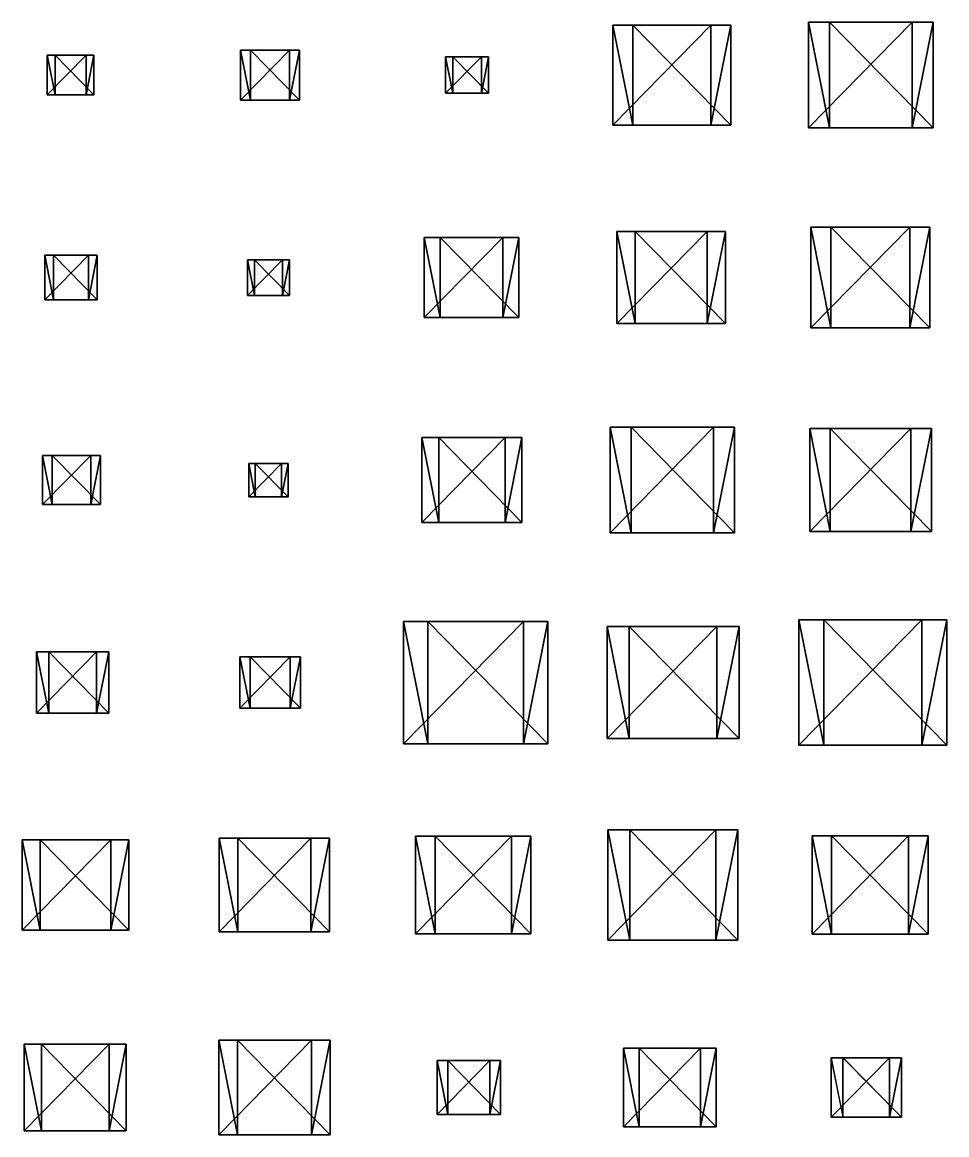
# Model space of a CAD drawing. Header units: metres. Extents: x -316 to 301, y -240 to 227.
# Drawn here: x -138.7 to -56.5, y -1.2 to 97.7 of the extents above; entities that cross this region are included whole.
import ezdxf

# ---------------------------------------------------------------- set-up
doc = ezdxf.new("R2010")
doc.units = ezdxf.units.M

msp = doc.modelspace()

# ---------------------------------------------------------------- linework, layer by layer
for points in [[(-86.20222, 88.55294, -463.08536), (-86.20222, 97.44706, -463.08536), (-77.48539, 97.44706, -464.85236), (-77.48529, 97.44716, -464.85226)], [(-84.435234, 88.55294, -454.36853), (-84.435234, 97.44706, -454.36853), (-86.20222, 97.44706, -463.08536), (-86.20212, 97.44716, -463.08527)], [(-86.20222, 97.44706, -463.08536), (-84.435234, 97.44706, -454.36853), (-75.71841, 97.44706, -456.13553), (-75.71831, 97.44716, -456.13544)], [(-75.71841, 97.44706, -456.13553), (-77.48539, 97.44706, -464.85236), (-86.20222, 97.44706, -463.08536), (-86.20212, 97.44716, -463.08527)], [(-77.48539, 97.44706, -464.85236), (-77.48539, 88.55294, -464.85236), (-86.20222, 88.55294, -463.08536), (-86.20212, 88.55304, -463.08527)], [(-86.20222, 97.44706, -463.08536), (-86.20222, 88.55294, -463.08536), (-84.435234, 88.55294, -454.36853), (-84.435135, 88.55304, -454.36844)], [(-75.71841, 88.55294, -456.13553), (-75.71841, 97.44706, -456.13553), (-84.435234, 97.44706, -454.36853), (-84.435135, 97.44716, -454.36844)], [(-84.435234, 97.44706, -454.36853), (-84.435234, 88.55294, -454.36853), (-75.71841, 88.55294, -456.13553), (-75.71831, 88.55304, -456.13544)], [(-77.48539, 88.55294, -464.85236), (-77.48539, 97.44706, -464.85236), (-75.71841, 97.44706, -456.13553), (-75.71831, 97.44716, -456.13544)], [(-75.71841, 97.44706, -456.13553), (-75.71841, 88.55294, -456.13553), (-77.48539, 88.55294, -464.85236), (-77.48529, 88.55304, -464.85226)], [(-68.80318, 88.305885, -466.6123), (-68.80318, 97.694115, -466.6123), (-59.602077, 97.694115, -468.47745), (-59.60198, 97.694214, -468.47736)], [(-66.93802, 88.305885, -457.41122), (-66.93802, 97.694115, -457.41122), (-68.80318, 97.694115, -466.6123), (-68.80308, 97.694214, -466.6122)], [(-68.80318, 97.694115, -466.6123), (-66.93802, 97.694115, -457.41122), (-57.736923, 97.694115, -459.27637), (-57.736824, 97.694214, -459.27628)], [(-57.736923, 97.694115, -459.27637), (-59.602077, 97.694115, -468.47745), (-68.80318, 97.694115, -466.6123), (-68.80308, 97.694214, -466.6122)], [(-59.602077, 97.694115, -468.47745), (-59.602077, 88.305885, -468.47745), (-68.80318, 88.305885, -466.6123), (-68.80308, 88.305984, -466.6122)], [(-68.80318, 97.694115, -466.6123), (-68.80318, 88.305885, -466.6123), (-66.93802, 88.305885, -457.41122), (-66.93792, 88.305984, -457.41113)], [(-57.736923, 88.305885, -459.27637), (-57.736923, 97.694115, -459.27637), (-66.93802, 97.694115, -457.41122), (-66.93792, 97.694214, -457.41113)], [(-66.93802, 97.694115, -457.41122), (-66.93802, 88.305885, -457.41122), (-57.736923, 88.305885, -459.27637), (-57.736824, 88.305984, -459.27628)], [(-59.602077, 88.305885, -468.47745), (-59.602077, 97.694115, -468.47745), (-57.736923, 97.694115, -459.27637), (-57.736824, 97.694214, -459.27628)], [(-57.736923, 97.694115, -459.27637), (-57.736923, 88.305885, -459.27637), (-59.602077, 88.305885, -468.47745), (-59.60198, 88.305984, -468.47736)], [(-119.305435, 90.776474, -456.375), (-119.305435, 95.223526, -456.375), (-114.94702, 95.223526, -457.25848), (-114.94692, 95.223625, -457.2584)], [(-118.421936, 90.776474, -452.0166), (-118.421936, 95.223526, -452.0166), (-119.305435, 95.223526, -456.375), (-119.305336, 95.223625, -456.3749)], [(-119.305435, 95.223526, -456.375), (-118.421936, 95.223526, -452.0166), (-114.06352, 95.223526, -452.9001), (-114.06342, 95.223625, -452.9)], [(-114.06352, 95.223526, -452.9001), (-114.94702, 95.223526, -457.25848), (-119.305435, 95.223526, -456.375), (-119.305336, 95.223625, -456.3749)], [(-114.94702, 95.223526, -457.25848), (-114.94702, 90.776474, -457.25848), (-119.305435, 90.776474, -456.375), (-119.305336, 90.77657, -456.3749)], [(-119.305435, 95.223526, -456.375), (-119.305435, 90.776474, -456.375), (-118.421936, 90.776474, -452.0166), (-118.42184, 90.77657, -452.0165)], [(-114.06352, 90.776474, -452.9001), (-114.06352, 95.223526, -452.9001), (-118.421936, 95.223526, -452.0166), (-118.42184, 95.223625, -452.0165)], [(-118.421936, 95.223526, -452.0166), (-118.421936, 90.776474, -452.0166), (-114.06352, 90.776474, -452.9001), (-114.06342, 90.77657, -452.9)], [(-114.94702, 90.776474, -457.25848), (-114.94702, 95.223526, -457.25848), (-114.06352, 95.223526, -452.9001), (-114.06342, 95.223625, -452.9)], [(-114.06352, 95.223526, -452.9001), (-114.06352, 90.776474, -452.9001), (-114.94702, 90.776474, -457.25848), (-114.94692, 90.77657, -457.2584)], [(-136.49695, 91.23529, -452.8901), (-136.49695, 94.76471, -452.8901), (-133.03789, 94.76471, -453.59128), (-133.03778, 94.76481, -453.5912)], [(-135.79576, 91.23529, -449.43106), (-135.79576, 94.76471, -449.43106), (-136.49695, 94.76471, -452.8901), (-136.49684, 94.76481, -452.89)], [(-136.49695, 94.76471, -452.8901), (-135.79576, 94.76471, -449.43106), (-132.3367, 94.76471, -450.13223), (-132.3366, 94.76481, -450.13214)], [(-132.3367, 94.76471, -450.13223), (-133.03789, 94.76471, -453.59128), (-136.49695, 94.76471, -452.8901), (-136.49684, 94.76481, -452.89)], [(-133.03789, 94.76471, -453.59128), (-133.03789, 91.23529, -453.59128), (-136.49695, 91.23529, -452.8901), (-136.49684, 91.23539, -452.89)], [(-136.49695, 94.76471, -452.8901), (-136.49695, 91.23529, -452.8901), (-135.79576, 91.23529, -449.43106), (-135.79565, 91.23539, -449.43097)], [(-132.3367, 91.23529, -450.13223), (-132.3367, 94.76471, -450.13223), (-135.79576, 94.76471, -449.43106), (-135.79565, 94.76481, -449.43097)], [(-135.79576, 94.76471, -449.43106), (-135.79576, 91.23529, -449.43106), (-132.3367, 91.23529, -450.13223), (-132.3366, 91.23539, -450.13214)], [(-133.03789, 91.23529, -453.59128), (-133.03789, 94.76471, -453.59128), (-132.3367, 94.76471, -450.13223), (-132.3366, 94.76481, -450.13214)], [(-132.3367, 94.76471, -450.13223), (-132.3367, 91.23529, -450.13223), (-133.03789, 91.23529, -453.59128), (-133.03778, 91.23539, -453.5912)], [(-101.07619, 91.37647, -460.07025), (-101.07619, 94.62353, -460.07025), (-97.89385, 94.62353, -460.71536), (-97.89375, 94.62363, -460.71527)], [(-100.4311, 91.37647, -456.8879), (-100.4311, 94.62353, -456.8879), (-101.07619, 94.62353, -460.07025), (-101.07609, 94.62363, -460.07016)], [(-101.07619, 94.62353, -460.07025), (-100.4311, 94.62353, -456.8879), (-97.248764, 94.62353, -457.53302), (-97.248665, 94.62363, -457.53293)], [(-97.248764, 94.62353, -457.53302), (-97.89385, 94.62353, -460.71536), (-101.07619, 94.62353, -460.07025), (-101.07609, 94.62363, -460.07016)], [(-97.89385, 94.62353, -460.71536), (-97.89385, 91.37647, -460.71536), (-101.07619, 91.37647, -460.07025), (-101.07609, 91.37657, -460.07016)], [(-101.07619, 94.62353, -460.07025), (-101.07619, 91.37647, -460.07025), (-100.4311, 91.37647, -456.8879), (-100.431, 91.37657, -456.88782)], [(-97.248764, 91.37647, -457.53302), (-97.248764, 94.62353, -457.53302), (-100.4311, 94.62353, -456.8879), (-100.431, 94.62363, -456.88782)], [(-100.4311, 94.62353, -456.8879), (-100.4311, 91.37647, -456.8879), (-97.248764, 91.37647, -457.53302), (-97.248665, 91.37657, -457.53293)], [(-97.89385, 91.37647, -460.71536), (-97.89385, 94.62353, -460.71536), (-97.248764, 94.62353, -457.53302), (-97.248665, 94.62363, -457.53293)], [(-97.248764, 94.62353, -457.53302), (-97.248764, 91.37647, -457.53302), (-97.89385, 91.37647, -460.71536), (-97.89375, 91.37657, -460.71527)], [(-135.79576, 91.23529, -449.43106), (-136.49695, 91.23529, -452.8901), (-133.03789, 91.23529, -453.59128), (-133.03778, 91.23539, -453.5912)], [(-133.03789, 91.23529, -453.59128), (-132.3367, 91.23529, -450.13223), (-135.79576, 91.23529, -449.43106), (-135.79565, 91.23539, -449.43097)], [(-100.4311, 91.37647, -456.8879), (-101.07619, 91.37647, -460.07025), (-97.89385, 91.37647, -460.71536), (-97.89375, 91.37657, -460.71527)], [(-97.89385, 91.37647, -460.71536), (-97.248764, 91.37647, -457.53302), (-100.4311, 91.37647, -456.8879), (-100.431, 91.37657, -456.88782)], [(-118.421936, 90.776474, -452.0166), (-119.305435, 90.776474, -456.375), (-114.94702, 90.776474, -457.25848), (-114.94692, 90.77657, -457.2584)], [(-114.94702, 90.776474, -457.25848), (-114.06352, 90.776474, -452.9001), (-118.421936, 90.776474, -452.0166), (-118.42184, 90.77657, -452.0165)], [(-84.435234, 88.55294, -454.36853), (-86.20222, 88.55294, -463.08536), (-77.48539, 88.55294, -464.85236), (-77.48529, 88.55304, -464.85226)], [(-77.48539, 88.55294, -464.85236), (-75.71841, 88.55294, -456.13553), (-84.435234, 88.55294, -454.36853), (-84.435135, 88.55304, -454.36844)], [(-66.93802, 88.305885, -457.41122), (-68.80318, 88.305885, -466.6123), (-59.602077, 88.305885, -468.47745), (-59.60198, 88.305984, -468.47736)], [(-59.602077, 88.305885, -468.47745), (-57.736923, 88.305885, -459.27637), (-66.93802, 88.305885, -457.41122), (-66.93792, 88.305984, -457.41113)], [(-68.59561, 70.51765, -466.6544), (-68.59561, 79.48235, -466.6544), (-59.809605, 79.48235, -468.4354), (-59.809505, 79.48245, -468.4353)], [(-66.8146, 70.51765, -457.86838), (-66.8146, 79.48235, -457.86838), (-68.59561, 79.48235, -466.6544), (-68.59551, 79.48245, -466.6543)], [(-68.59561, 79.48235, -466.6544), (-66.8146, 79.48235, -457.86838), (-58.028595, 79.48235, -459.64938), (-58.028496, 79.48245, -459.6493)], [(-58.028595, 79.48235, -459.64938), (-59.809605, 79.48235, -468.4354), (-68.59561, 79.48235, -466.6544), (-68.59551, 79.48245, -466.6543)], [(-59.809605, 79.48235, -468.4354), (-59.809605, 70.51765, -468.4354), (-68.59561, 70.51765, -466.6544), (-68.59551, 70.517746, -466.6543)], [(-68.59561, 79.48235, -466.6544), (-68.59561, 70.51765, -466.6544), (-66.8146, 70.51765, -457.86838), (-66.8145, 70.517746, -457.8683)], [(-58.028595, 70.51765, -459.64938), (-58.028595, 79.48235, -459.64938), (-66.8146, 79.48235, -457.86838), (-66.8145, 79.48245, -457.8683)], [(-66.8146, 79.48235, -457.86838), (-66.8146, 70.51765, -457.86838), (-58.028595, 70.51765, -459.64938), (-58.028496, 70.517746, -459.6493)], [(-59.809605, 70.51765, -468.4354), (-59.809605, 79.48235, -468.4354), (-58.028595, 79.48235, -459.64938), (-58.028496, 79.48245, -459.6493)], [(-58.028595, 79.48235, -459.64938), (-58.028595, 70.51765, -459.64938), (-59.809605, 70.51765, -468.4354), (-59.809505, 70.517746, -468.4353)], [(-102.97867, 71.435295, -459.6846), (-102.97867, 78.564705, -459.6846), (-95.99137, 78.564705, -461.10098), (-95.99127, 78.564804, -461.1009)], [(-101.56228, 71.435295, -452.6973), (-101.56228, 78.564705, -452.6973), (-102.97867, 78.564705, -459.6846), (-102.97857, 78.564804, -459.6845)], [(-102.97867, 78.564705, -459.6846), (-101.56228, 78.564705, -452.6973), (-94.57498, 78.564705, -454.11368), (-94.57488, 78.564804, -454.1136)], [(-94.57498, 78.564705, -454.11368), (-95.99137, 78.564705, -461.10098), (-102.97867, 78.564705, -459.6846), (-102.97857, 78.564804, -459.6845)], [(-95.99137, 78.564705, -461.10098), (-95.99137, 71.435295, -461.10098), (-102.97867, 71.435295, -459.6846), (-102.97857, 71.435394, -459.6845)], [(-102.97867, 78.564705, -459.6846), (-102.97867, 71.435295, -459.6846), (-101.56228, 71.435295, -452.6973), (-101.56218, 71.435394, -452.6972)], [(-94.57498, 71.435295, -454.11368), (-94.57498, 78.564705, -454.11368), (-101.56228, 78.564705, -452.6973), (-101.56218, 78.564804, -452.6972)], [(-101.56228, 78.564705, -452.6973), (-101.56228, 71.435295, -452.6973), (-94.57498, 71.435295, -454.11368), (-94.57488, 71.435394, -454.1136)], [(-95.99137, 71.435295, -461.10098), (-95.99137, 78.564705, -461.10098), (-94.57498, 78.564705, -454.11368), (-94.57488, 78.564804, -454.1136)], [(-94.57498, 78.564705, -454.11368), (-94.57498, 71.435295, -454.11368), (-95.99137, 71.435295, -461.10098), (-95.99127, 71.435394, -461.1009)], [(-85.85632, 70.90588, -463.15546), (-85.85632, 79.09412, -463.15546), (-77.83131, 79.09412, -464.78223), (-77.83121, 79.094215, -464.78214)], [(-84.229576, 70.90588, -455.13043), (-84.229576, 79.09412, -455.13043), (-85.85632, 79.09412, -463.15546), (-85.856224, 79.094215, -463.15536)], [(-85.85632, 79.09412, -463.15546), (-84.229576, 79.09412, -455.13043), (-76.20456, 79.09412, -456.7572), (-76.20446, 79.094215, -456.7571)], [(-76.20456, 79.09412, -456.7572), (-77.83131, 79.09412, -464.78223), (-85.85632, 79.09412, -463.15546), (-85.856224, 79.094215, -463.15536)], [(-77.83131, 79.09412, -464.78223), (-77.83131, 70.90588, -464.78223), (-85.85632, 70.90588, -463.15546), (-85.856224, 70.90598, -463.15536)], [(-85.85632, 79.09412, -463.15546), (-85.85632, 70.90588, -463.15546), (-84.229576, 70.90588, -455.13043), (-84.22948, 70.90598, -455.13034)], [(-76.20456, 70.90588, -456.7572), (-76.20456, 79.09412, -456.7572), (-84.229576, 79.09412, -455.13043), (-84.22948, 79.094215, -455.13034)], [(-84.229576, 79.09412, -455.13043), (-84.229576, 70.90588, -455.13043), (-76.20456, 70.90588, -456.7572), (-76.20446, 70.90598, -456.7571)], [(-77.83131, 70.90588, -464.78223), (-77.83131, 79.09412, -464.78223), (-76.20456, 79.09412, -456.7572), (-76.20446, 79.094215, -456.7571)], [(-76.20456, 79.09412, -456.7572), (-76.20456, 70.90588, -456.7572), (-77.83131, 70.90588, -464.78223), (-77.83121, 70.90598, -464.78214)], [(-136.70448, 73.02353, -452.84802), (-136.70448, 76.97647, -452.84802), (-132.83034, 76.97647, -453.63336), (-132.83023, 76.97657, -453.63327)], [(-135.91914, 73.02353, -448.97388), (-135.91914, 76.97647, -448.97388), (-136.70448, 76.97647, -452.84802), (-136.70438, 76.97657, -452.84793)], [(-136.70448, 76.97647, -452.84802), (-135.91914, 76.97647, -448.97388), (-132.045, 76.97647, -449.75922), (-132.04489, 76.97657, -449.75912)], [(-132.045, 76.97647, -449.75922), (-132.83034, 76.97647, -453.63336), (-136.70448, 76.97647, -452.84802), (-136.70438, 76.97657, -452.84793)], [(-132.83034, 76.97647, -453.63336), (-132.83034, 73.02353, -453.63336), (-136.70448, 73.02353, -452.84802), (-136.70438, 73.02363, -452.84793)], [(-136.70448, 76.97647, -452.84802), (-136.70448, 73.02353, -452.84802), (-135.91914, 73.02353, -448.97388), (-135.91904, 73.02363, -448.9738)], [(-132.045, 73.02353, -449.75922), (-132.045, 76.97647, -449.75922), (-135.91914, 76.97647, -448.97388), (-135.91904, 76.97657, -448.9738)], [(-135.91914, 76.97647, -448.97388), (-135.91914, 73.02353, -448.97388), (-132.045, 73.02353, -449.75922), (-132.04489, 73.02363, -449.75912)], [(-132.83034, 73.02353, -453.63336), (-132.83034, 76.97647, -453.63336), (-132.045, 76.97647, -449.75922), (-132.04489, 76.97657, -449.75912)], [(-132.045, 76.97647, -449.75922), (-132.045, 73.02353, -449.75922), (-132.83034, 73.02353, -453.63336), (-132.83023, 73.02363, -453.63327)], [(-118.68279, 73.411766, -456.5012), (-118.68279, 76.588234, -456.5012), (-115.56964, 76.588234, -457.13226), (-115.56954, 76.58833, -457.13217)], [(-118.05173, 73.411766, -453.38806), (-118.05173, 76.588234, -453.38806), (-118.68279, 76.588234, -456.5012), (-118.68269, 76.58833, -456.5011)], [(-118.68279, 76.588234, -456.5012), (-118.05173, 76.588234, -453.38806), (-114.938576, 76.588234, -454.01913), (-114.93848, 76.58833, -454.01904)], [(-114.938576, 76.588234, -454.01913), (-115.56964, 76.588234, -457.13226), (-118.68279, 76.588234, -456.5012), (-118.68269, 76.58833, -456.5011)], [(-115.56964, 76.588234, -457.13226), (-115.56964, 73.411766, -457.13226), (-118.68279, 73.411766, -456.5012), (-118.68269, 73.411865, -456.5011)], [(-118.68279, 76.588234, -456.5012), (-118.68279, 73.411766, -456.5012), (-118.05173, 73.411766, -453.38806), (-118.05163, 73.411865, -453.38797)], [(-114.938576, 73.411766, -454.01913), (-114.938576, 76.588234, -454.01913), (-118.05173, 76.588234, -453.38806), (-118.05163, 76.58833, -453.38797)], [(-118.05173, 76.588234, -453.38806), (-118.05173, 73.411766, -453.38806), (-114.938576, 73.411766, -454.01913), (-114.93848, 73.411865, -454.01904)], [(-115.56964, 73.411766, -457.13226), (-115.56964, 76.588234, -457.13226), (-114.938576, 76.588234, -454.01913), (-114.93848, 76.58833, -454.01904)], [(-114.938576, 76.588234, -454.01913), (-114.938576, 73.411766, -454.01913), (-115.56964, 73.411766, -457.13226), (-115.56954, 73.411865, -457.13217)], [(-118.05173, 73.411766, -453.38806), (-118.68279, 73.411766, -456.5012), (-115.56964, 73.411766, -457.13226), (-115.56954, 73.411865, -457.13217)], [(-115.56964, 73.411766, -457.13226), (-114.938576, 73.411766, -454.01913), (-118.05173, 73.411766, -453.38806), (-118.05163, 73.411865, -453.38797)], [(-135.91914, 73.02353, -448.97388), (-136.70448, 73.02353, -452.84802), (-132.83034, 73.02353, -453.63336), (-132.83023, 73.02363, -453.63327)], [(-132.83034, 73.02353, -453.63336), (-132.045, 73.02353, -449.75922), (-135.91914, 73.02353, -448.97388), (-135.91904, 73.02363, -448.9738)], [(-101.56228, 71.435295, -452.6973), (-102.97867, 71.435295, -459.6846), (-95.99137, 71.435295, -461.10098), (-95.99127, 71.435394, -461.1009)], [(-95.99137, 71.435295, -461.10098), (-94.57498, 71.435295, -454.11368), (-101.56228, 71.435295, -452.6973), (-101.56218, 71.435394, -452.6972)], [(-84.229576, 70.90588, -455.13043), (-85.85632, 70.90588, -463.15546), (-77.83131, 70.90588, -464.78223), (-77.83121, 70.90598, -464.78214)], [(-77.83131, 70.90588, -464.78223), (-76.20456, 70.90588, -456.7572), (-84.229576, 70.90588, -455.13043), (-84.22948, 70.90598, -455.13034)], [(-66.8146, 70.51765, -457.86838), (-68.59561, 70.51765, -466.6544), (-59.809605, 70.51765, -468.4354), (-59.809505, 70.517746, -468.4353)], [(-59.809605, 70.51765, -468.4354), (-58.028595, 70.51765, -459.64938), (-66.8146, 70.51765, -457.86838), (-66.8145, 70.517746, -457.8683)], [(-86.44437, 52.30588, -463.03625), (-86.44437, 61.69412, -463.03625), (-77.24327, 61.69412, -464.9014), (-77.24317, 61.694218, -464.9013)], [(-84.57921, 52.30588, -453.83517), (-84.57921, 61.69412, -453.83517), (-86.44437, 61.69412, -463.03625), (-86.44427, 61.694218, -463.03616)], [(-86.44437, 61.69412, -463.03625), (-84.57921, 61.69412, -453.83517), (-75.37811, 61.69412, -455.70032), (-75.37801, 61.694218, -455.70023)], [(-75.37811, 61.69412, -455.70032), (-77.24327, 61.69412, -464.9014), (-86.44437, 61.69412, -463.03625), (-86.44427, 61.694218, -463.03616)], [(-77.24327, 61.69412, -464.9014), (-77.24327, 52.30588, -464.9014), (-86.44437, 52.30588, -463.03625), (-86.44427, 52.30598, -463.03616)], [(-86.44437, 61.69412, -463.03625), (-86.44437, 52.30588, -463.03625), (-84.57921, 52.30588, -453.83517), (-84.57911, 52.30598, -453.83508)], [(-75.37811, 52.30588, -455.70032), (-75.37811, 61.69412, -455.70032), (-84.57921, 61.69412, -453.83517), (-84.57911, 61.694218, -453.83508)], [(-84.57921, 61.69412, -453.83517), (-84.57921, 52.30588, -453.83517), (-75.37811, 52.30588, -455.70032), (-75.37801, 52.30598, -455.70023)], [(-77.24327, 52.30588, -464.9014), (-77.24327, 61.69412, -464.9014), (-75.37811, 61.69412, -455.70032), (-75.37801, 61.694218, -455.70023)], [(-75.37811, 61.69412, -455.70032), (-75.37811, 52.30588, -455.70032), (-77.24327, 52.30588, -464.9014), (-77.24317, 52.30598, -464.9013)], [(-68.699394, 52.411766, -466.63336), (-68.699394, 61.588234, -466.63336), (-59.70584, 61.588234, -468.45645), (-59.70574, 61.588333, -468.45636)], [(-66.87631, 52.411766, -457.6398), (-66.87631, 61.588234, -457.6398), (-68.699394, 61.588234, -466.63336), (-68.699295, 61.588333, -466.63327)], [(-68.699394, 61.588234, -466.63336), (-66.87631, 61.588234, -457.6398), (-57.88276, 61.588234, -459.4629), (-57.88266, 61.588333, -459.4628)], [(-57.88276, 61.588234, -459.4629), (-59.70584, 61.588234, -468.45645), (-68.699394, 61.588234, -466.63336), (-68.699295, 61.588333, -466.63327)], [(-59.70584, 61.588234, -468.45645), (-59.70584, 52.411766, -468.45645), (-68.699394, 52.411766, -466.63336), (-68.699295, 52.411865, -466.63327)], [(-68.699394, 61.588234, -466.63336), (-68.699394, 52.411766, -466.63336), (-66.87631, 52.411766, -457.6398), (-66.87621, 52.411865, -457.6397)], [(-57.88276, 52.411766, -459.4629), (-57.88276, 61.588234, -459.4629), (-66.87631, 61.588234, -457.6398), (-66.87621, 61.588333, -457.6397)], [(-66.87631, 61.588234, -457.6398), (-66.87631, 52.411766, -457.6398), (-57.88276, 52.411766, -459.4629), (-57.88266, 52.411865, -459.4628)], [(-59.70584, 52.411766, -468.45645), (-59.70584, 61.588234, -468.45645), (-57.88276, 61.588234, -459.4629), (-57.88266, 61.588333, -459.4628)], [(-57.88276, 61.588234, -459.4629), (-57.88276, 52.411766, -459.4629), (-59.70584, 52.411766, -468.45645), (-59.70574, 52.411865, -468.45636)], [(-103.1862, 53.22353, -459.64252), (-103.1862, 60.77647, -459.64252), (-95.78381, 60.77647, -461.14307), (-95.783714, 60.77657, -461.14297)], [(-101.68567, 53.22353, -452.2401), (-101.68567, 60.77647, -452.2401), (-103.1862, 60.77647, -459.64252), (-103.186104, 60.77657, -459.64243)], [(-103.1862, 60.77647, -459.64252), (-101.68567, 60.77647, -452.2401), (-94.28328, 60.77647, -453.74066), (-94.28318, 60.77657, -453.74057)], [(-94.28328, 60.77647, -453.74066), (-95.78381, 60.77647, -461.14307), (-103.1862, 60.77647, -459.64252), (-103.186104, 60.77657, -459.64243)], [(-95.78381, 60.77647, -461.14307), (-95.78381, 53.22353, -461.14307), (-103.1862, 53.22353, -459.64252), (-103.186104, 53.22363, -459.64243)], [(-103.1862, 60.77647, -459.64252), (-103.1862, 53.22353, -459.64252), (-101.68567, 53.22353, -452.2401), (-101.68557, 53.22363, -452.24002)], [(-94.28328, 53.22353, -453.74066), (-94.28328, 60.77647, -453.74066), (-101.68567, 60.77647, -452.2401), (-101.68557, 60.77657, -452.24002)], [(-101.68567, 60.77647, -452.2401), (-101.68567, 53.22353, -452.2401), (-94.28328, 53.22353, -453.74066), (-94.28318, 53.22363, -453.74057)], [(-95.78381, 53.22353, -461.14307), (-95.78381, 60.77647, -461.14307), (-94.28328, 60.77647, -453.74066), (-94.28318, 60.77657, -453.74057)], [(-94.28328, 60.77647, -453.74066), (-94.28328, 53.22353, -453.74066), (-95.78381, 53.22353, -461.14307), (-95.783714, 53.22363, -461.14297)], [(-136.91202, 54.811764, -452.80597), (-136.91202, 59.188236, -452.80597), (-132.62279, 59.188236, -453.67545), (-132.62268, 59.188335, -453.67535)], [(-136.04256, 54.811764, -448.51675), (-136.04256, 59.188236, -448.51675), (-136.91202, 59.188236, -452.80597), (-136.91191, 59.188335, -452.80588)], [(-136.91202, 59.188236, -452.80597), (-136.04256, 59.188236, -448.51675), (-131.75333, 59.188236, -449.38623), (-131.75322, 59.188335, -449.38614)], [(-131.75333, 59.188236, -449.38623), (-132.62279, 59.188236, -453.67545), (-136.91202, 59.188236, -452.80597), (-136.91191, 59.188335, -452.80588)], [(-132.62279, 59.188236, -453.67545), (-132.62279, 54.811764, -453.67545), (-136.91202, 54.811764, -452.80597), (-136.91191, 54.811863, -452.80588)], [(-136.91202, 59.188236, -452.80597), (-136.91202, 54.811764, -452.80597), (-136.04256, 54.811764, -448.51675), (-136.04245, 54.811863, -448.51666)], [(-131.75333, 54.811764, -449.38623), (-131.75333, 59.188236, -449.38623), (-136.04256, 59.188236, -448.51675), (-136.04245, 59.188335, -448.51666)], [(-136.04256, 59.188236, -448.51675), (-136.04256, 54.811764, -448.51675), (-131.75333, 54.811764, -449.38623), (-131.75322, 54.811863, -449.38614)], [(-132.62279, 54.811764, -453.67545), (-132.62279, 59.188236, -453.67545), (-131.75333, 59.188236, -449.38623), (-131.75322, 59.188335, -449.38614)], [(-131.75333, 59.188236, -449.38623), (-131.75333, 54.811764, -449.38623), (-132.62279, 54.811764, -453.67545), (-132.62268, 54.811863, -453.67535)], [(-118.579025, 55.517647, -456.52225), (-118.579025, 58.482353, -456.52225), (-115.673416, 58.482353, -457.11127), (-115.67332, 58.482452, -457.11118)], [(-117.990036, 55.517647, -453.61664), (-117.990036, 58.482353, -453.61664), (-118.579025, 58.482353, -456.52225), (-118.578926, 58.482452, -456.52216)], [(-118.579025, 58.482353, -456.52225), (-117.990036, 58.482353, -453.61664), (-115.08443, 58.482353, -454.20566), (-115.08433, 58.482452, -454.20557)], [(-115.08443, 58.482353, -454.20566), (-115.673416, 58.482353, -457.11127), (-118.579025, 58.482353, -456.52225), (-118.578926, 58.482452, -456.52216)], [(-115.673416, 58.482353, -457.11127), (-115.673416, 55.517647, -457.11127), (-118.579025, 55.517647, -456.52225), (-118.578926, 55.517746, -456.52216)], [(-118.579025, 58.482353, -456.52225), (-118.579025, 55.517647, -456.52225), (-117.990036, 55.517647, -453.61664), (-117.98994, 55.517746, -453.61655)], [(-115.08443, 55.517647, -454.20566), (-115.08443, 58.482353, -454.20566), (-117.990036, 58.482353, -453.61664), (-117.98994, 58.482452, -453.61655)], [(-117.990036, 58.482353, -453.61664), (-117.990036, 55.517647, -453.61664), (-115.08443, 55.517647, -454.20566), (-115.08433, 55.517746, -454.20557)], [(-115.673416, 55.517647, -457.11127), (-115.673416, 58.482353, -457.11127), (-115.08443, 58.482353, -454.20566), (-115.08433, 58.482452, -454.20557)], [(-115.08443, 58.482353, -454.20566), (-115.08443, 55.517647, -454.20566), (-115.673416, 55.517647, -457.11127), (-115.67332, 55.517746, -457.11118)], [(-117.990036, 55.517647, -453.61664), (-118.579025, 55.517647, -456.52225), (-115.673416, 55.517647, -457.11127), (-115.67332, 55.517746, -457.11118)], [(-115.673416, 55.517647, -457.11127), (-115.08443, 55.517647, -454.20566), (-117.990036, 55.517647, -453.61664), (-117.98994, 55.517746, -453.61655)], [(-136.04256, 54.811764, -448.51675), (-136.91202, 54.811764, -452.80597), (-132.62279, 54.811764, -453.67545), (-132.62268, 54.811863, -453.67535)], [(-132.62279, 54.811764, -453.67545), (-131.75333, 54.811764, -449.38623), (-136.04256, 54.811764, -448.51675), (-136.04245, 54.811863, -448.51666)], [(-101.68567, 53.22353, -452.2401), (-103.1862, 53.22353, -459.64252), (-95.78381, 53.22353, -461.14307), (-95.783714, 53.22363, -461.14297)], [(-95.78381, 53.22353, -461.14307), (-94.28328, 53.22353, -453.74066), (-101.68567, 53.22353, -452.2401), (-101.68557, 53.22363, -452.24002)], [(-84.57921, 52.30588, -453.83517), (-86.44437, 52.30588, -463.03625), (-77.24327, 52.30588, -464.9014), (-77.24317, 52.30598, -464.9013)], [(-77.24327, 52.30588, -464.9014), (-75.37811, 52.30588, -455.70032), (-84.57921, 52.30588, -453.83517), (-84.57911, 52.30598, -453.83508)], [(-66.87631, 52.411766, -457.6398), (-68.699394, 52.411766, -466.63336), (-59.70584, 52.411766, -468.45645), (-59.70574, 52.411865, -468.45636)], [(-59.70584, 52.411766, -468.45645), (-57.88276, 52.411766, -459.4629), (-66.87631, 52.411766, -457.6398), (-66.87621, 52.411865, -457.6397)], [(-69.667946, 33.42353, -466.43704), (-69.667946, 44.57647, -466.43704), (-58.73732, 44.57647, -468.65277), (-58.73722, 44.57657, -468.65268)], [(-67.452194, 33.42353, -455.5064), (-67.452194, 44.57647, -455.5064), (-69.667946, 44.57647, -466.43704), (-69.66785, 44.57657, -466.43695)], [(-69.667946, 44.57647, -466.43704), (-67.452194, 44.57647, -455.5064), (-56.52157, 44.57647, -457.72214), (-56.52147, 44.57657, -457.72205)], [(-56.52157, 44.57647, -457.72214), (-58.73732, 44.57647, -468.65277), (-69.667946, 44.57647, -466.43704), (-69.66785, 44.57657, -466.43695)], [(-58.73732, 44.57647, -468.65277), (-58.73732, 33.42353, -468.65277), (-69.667946, 33.42353, -466.43704), (-69.66785, 33.42363, -466.43695)], [(-69.667946, 44.57647, -466.43704), (-69.667946, 33.42353, -466.43704), (-67.452194, 33.42353, -455.5064), (-67.452095, 33.42363, -455.50632)], [(-56.52157, 33.42353, -457.72214), (-56.52157, 44.57647, -457.72214), (-67.452194, 44.57647, -455.5064), (-67.452095, 44.57657, -455.50632)], [(-67.452194, 44.57647, -455.5064), (-67.452194, 33.42353, -455.5064), (-56.52157, 33.42353, -457.72214), (-56.52147, 33.42363, -457.72205)], [(-58.73732, 33.42353, -468.65277), (-58.73732, 44.57647, -468.65277), (-56.52157, 44.57647, -457.72214), (-56.52147, 44.57657, -457.72205)], [(-56.52157, 44.57647, -457.72214), (-56.52157, 33.42353, -457.72214), (-58.73732, 33.42353, -468.65277), (-58.73722, 33.42363, -468.65268)], [(-104.81197, 33.564705, -459.313), (-104.81197, 44.435295, -459.313), (-94.15807, 44.435295, -461.47263), (-94.157974, 44.435394, -461.47253)], [(-102.65232, 33.564705, -448.6591), (-102.65232, 44.435295, -448.6591), (-104.81197, 44.435295, -459.313), (-104.811874, 44.435394, -459.3129)], [(-104.81197, 44.435295, -459.313), (-102.65232, 44.435295, -448.6591), (-91.99842, 44.435295, -450.81873), (-91.99832, 44.435394, -450.81863)], [(-91.99842, 44.435295, -450.81873), (-94.15807, 44.435295, -461.47263), (-104.81197, 44.435295, -459.313), (-104.811874, 44.435394, -459.3129)], [(-94.15807, 44.435295, -461.47263), (-94.15807, 33.564705, -461.47263), (-104.81197, 33.564705, -459.313), (-104.811874, 33.564804, -459.3129)], [(-104.81197, 44.435295, -459.313), (-104.81197, 33.564705, -459.313), (-102.65232, 33.564705, -448.6591), (-102.65222, 33.564804, -448.659)], [(-91.99842, 33.564705, -450.81873), (-91.99842, 44.435295, -450.81873), (-102.65232, 44.435295, -448.6591), (-102.65222, 44.435394, -448.659)], [(-102.65232, 44.435295, -448.6591), (-102.65232, 33.564705, -448.6591), (-91.99842, 33.564705, -450.81873), (-91.99832, 33.564804, -450.81863)], [(-94.15807, 33.564705, -461.47263), (-94.15807, 44.435295, -461.47263), (-91.99842, 44.435295, -450.81873), (-91.99832, 44.435394, -450.81863)], [(-91.99842, 44.435295, -450.81873), (-91.99842, 33.564705, -450.81873), (-94.15807, 33.564705, -461.47263), (-94.157974, 33.564804, -461.47253)], [(-86.72108, 34.02353, -462.9802), (-86.72108, 43.97647, -462.9802), (-76.96653, 43.97647, -464.95752), (-76.96643, 43.97657, -464.95743)], [(-84.74374, 34.02353, -453.22565), (-84.74374, 43.97647, -453.22565), (-86.72108, 43.97647, -462.9802), (-86.72098, 43.97657, -462.9801)], [(-86.72108, 43.97647, -462.9802), (-84.74374, 43.97647, -453.22565), (-74.98919, 43.97647, -455.20297), (-74.98909, 43.97657, -455.20288)], [(-74.98919, 43.97647, -455.20297), (-76.96653, 43.97647, -464.95752), (-86.72108, 43.97647, -462.9802), (-86.72098, 43.97657, -462.9801)], [(-76.96653, 43.97647, -464.95752), (-76.96653, 34.02353, -464.95752), (-86.72108, 34.02353, -462.9802), (-86.72098, 34.02363, -462.9801)], [(-86.72108, 43.97647, -462.9802), (-86.72108, 34.02353, -462.9802), (-84.74374, 34.02353, -453.22565), (-84.74364, 34.02363, -453.22556)], [(-74.98919, 34.02353, -455.20297), (-74.98919, 43.97647, -455.20297), (-84.74374, 43.97647, -453.22565), (-84.74364, 43.97657, -453.22556)], [(-84.74374, 43.97647, -453.22565), (-84.74374, 34.02353, -453.22565), (-74.98919, 34.02353, -455.20297), (-74.98909, 34.02363, -455.20288)], [(-76.96653, 34.02353, -464.95752), (-76.96653, 43.97647, -464.95752), (-74.98919, 43.97647, -455.20297), (-74.98909, 43.97657, -455.20288)], [(-74.98919, 43.97647, -455.20297), (-74.98919, 34.02353, -455.20297), (-76.96653, 34.02353, -464.95752), (-76.96643, 34.02363, -464.95743)], [(-137.43088, 36.282352, -452.7008), (-137.43088, 41.717648, -452.7008), (-132.10393, 41.717648, -453.78064), (-132.10382, 41.717747, -453.78055)], [(-136.35106, 36.282352, -447.37384), (-136.35106, 41.717648, -447.37384), (-137.43088, 41.717648, -452.7008), (-137.43077, 41.717747, -452.7007)], [(-137.43088, 41.717648, -452.7008), (-136.35106, 41.717648, -447.37384), (-131.02411, 41.717648, -448.45367), (-131.024, 41.717747, -448.45358)], [(-131.02411, 41.717648, -448.45367), (-132.10393, 41.717648, -453.78064), (-137.43088, 41.717648, -452.7008), (-137.43077, 41.717747, -452.7007)], [(-132.10393, 41.717648, -453.78064), (-132.10393, 36.282352, -453.78064), (-137.43088, 36.282352, -452.7008), (-137.43077, 36.28245, -452.7007)], [(-137.43088, 41.717648, -452.7008), (-137.43088, 36.282352, -452.7008), (-136.35106, 36.282352, -447.37384), (-136.35095, 36.28245, -447.37375)], [(-131.02411, 36.282352, -448.45367), (-131.02411, 41.717648, -448.45367), (-136.35106, 41.717648, -447.37384), (-136.35095, 41.717747, -447.37375)], [(-136.35106, 41.717648, -447.37384), (-136.35106, 36.282352, -447.37384), (-131.02411, 36.282352, -448.45367), (-131.024, 36.28245, -448.45358)], [(-132.10393, 36.282352, -453.78064), (-132.10393, 41.717648, -453.78064), (-131.02411, 41.717648, -448.45367), (-131.024, 41.717747, -448.45358)], [(-131.02411, 41.717648, -448.45367), (-131.02411, 36.282352, -448.45367), (-132.10393, 36.282352, -453.78064), (-132.10382, 36.28245, -453.78055)], [(-119.37462, 36.705883, -456.36096), (-119.37462, 41.294117, -456.36096), (-114.87784, 41.294117, -457.27252), (-114.87774, 41.294216, -457.27243)], [(-118.46307, 36.705883, -451.8642), (-118.46307, 41.294117, -451.8642), (-119.37462, 41.294117, -456.36096), (-119.37452, 41.294216, -456.36087)], [(-119.37462, 41.294117, -456.36096), (-118.46307, 41.294117, -451.8642), (-113.96629, 41.294117, -452.77576), (-113.966194, 41.294216, -452.77567)], [(-113.96629, 41.294117, -452.77576), (-114.87784, 41.294117, -457.27252), (-119.37462, 41.294117, -456.36096), (-119.37452, 41.294216, -456.36087)], [(-114.87784, 41.294117, -457.27252), (-114.87784, 36.705883, -457.27252), (-119.37462, 36.705883, -456.36096), (-119.37452, 36.705982, -456.36087)], [(-119.37462, 41.294117, -456.36096), (-119.37462, 36.705883, -456.36096), (-118.46307, 36.705883, -451.8642), (-118.462975, 36.705982, -451.8641)], [(-113.96629, 36.705883, -452.77576), (-113.96629, 41.294117, -452.77576), (-118.46307, 41.294117, -451.8642), (-118.462975, 41.294216, -451.8641)], [(-118.46307, 41.294117, -451.8642), (-118.46307, 36.705883, -451.8642), (-113.96629, 36.705883, -452.77576), (-113.966194, 36.705982, -452.77567)], [(-114.87784, 36.705883, -457.27252), (-114.87784, 41.294117, -457.27252), (-113.96629, 41.294117, -452.77576), (-113.966194, 41.294216, -452.77567)], [(-113.96629, 41.294117, -452.77576), (-113.96629, 36.705883, -452.77576), (-114.87784, 36.705883, -457.27252), (-114.87774, 36.705982, -457.27243)], [(-118.46307, 36.705883, -451.8642), (-119.37462, 36.705883, -456.36096), (-114.87784, 36.705883, -457.27252), (-114.87774, 36.705982, -457.27243)], [(-114.87784, 36.705883, -457.27252), (-113.96629, 36.705883, -452.77576), (-118.46307, 36.705883, -451.8642), (-118.462975, 36.705982, -451.8641)], [(-136.35106, 36.282352, -447.37384), (-137.43088, 36.282352, -452.7008), (-132.10393, 36.282352, -453.78064), (-132.10382, 36.28245, -453.78055)], [(-132.10393, 36.282352, -453.78064), (-131.02411, 36.282352, -448.45367), (-136.35106, 36.282352, -447.37384), (-136.35095, 36.28245, -447.37375)], [(-84.74374, 34.02353, -453.22565), (-86.72108, 34.02353, -462.9802), (-76.96653, 34.02353, -464.95752), (-76.96643, 34.02363, -464.95743)], [(-76.96653, 34.02353, -464.95752), (-74.98919, 34.02353, -455.20297), (-84.74374, 34.02353, -453.22565), (-84.74364, 34.02363, -453.22556)], [(-102.65232, 33.564705, -448.6591), (-104.81197, 33.564705, -459.313), (-94.15807, 33.564705, -461.47263), (-94.157974, 33.564804, -461.47253)], [(-94.15807, 33.564705, -461.47263), (-91.99842, 33.564705, -450.81873), (-102.65232, 33.564705, -448.6591), (-102.65222, 33.564804, -448.659)], [(-67.452194, 33.42353, -455.5064), (-69.667946, 33.42353, -466.43704), (-58.73732, 33.42353, -468.65277), (-58.73722, 33.42363, -468.65268)], [(-58.73732, 33.42353, -468.65277), (-56.52157, 33.42353, -457.72214), (-67.452194, 33.42353, -455.5064), (-67.452095, 33.42363, -455.50632)], [(-86.65189, 16.094116, -462.9942), (-86.65189, 25.905884, -462.9942), (-77.03571, 25.905884, -464.9435), (-77.035614, 25.905983, -464.94342)], [(-84.7026, 16.094116, -453.37802), (-84.7026, 25.905884, -453.37802), (-86.65189, 25.905884, -462.9942), (-86.651794, 25.905983, -462.9941)], [(-86.65189, 25.905884, -462.9942), (-84.7026, 25.905884, -453.37802), (-75.08642, 25.905884, -455.32733), (-75.08632, 25.905983, -455.32724)], [(-75.08642, 25.905884, -455.32733), (-77.03571, 25.905884, -464.9435), (-86.65189, 25.905884, -462.9942), (-86.651794, 25.905983, -462.9941)], [(-77.03571, 25.905884, -464.9435), (-77.03571, 16.094116, -464.9435), (-86.65189, 16.094116, -462.9942), (-86.651794, 16.094215, -462.9941)], [(-86.65189, 25.905884, -462.9942), (-86.65189, 16.094116, -462.9942), (-84.7026, 16.094116, -453.37802), (-84.7025, 16.094215, -453.37793)], [(-75.08642, 16.094116, -455.32733), (-75.08642, 25.905884, -455.32733), (-84.7026, 25.905884, -453.37802), (-84.7025, 25.905983, -453.37793)], [(-84.7026, 25.905884, -453.37802), (-84.7026, 16.094116, -453.37802), (-75.08642, 16.094116, -455.32733), (-75.08632, 16.094215, -455.32724)], [(-77.03571, 16.094116, -464.9435), (-77.03571, 25.905884, -464.9435), (-75.08642, 25.905884, -455.32733), (-75.08632, 25.905983, -455.32724)], [(-75.08642, 25.905884, -455.32733), (-75.08642, 16.094116, -455.32733), (-77.03571, 16.094116, -464.9435), (-77.035614, 16.094215, -464.94342)], [(-138.71074, 16.97647, -452.44135), (-138.71074, 25.02353, -452.44135), (-130.82408, 25.02353, -454.04004), (-130.82397, 25.023628, -454.03995)], [(-137.11205, 16.97647, -444.5547), (-137.11205, 25.02353, -444.5547), (-138.71074, 25.02353, -452.44135), (-138.71063, 25.023628, -452.44125)], [(-138.71074, 25.02353, -452.44135), (-137.11205, 25.02353, -444.5547), (-129.22539, 25.02353, -446.15338), (-129.22528, 25.023628, -446.1533)], [(-129.22539, 25.02353, -446.15338), (-130.82408, 25.02353, -454.04004), (-138.71074, 25.02353, -452.44135), (-138.71063, 25.023628, -452.44125)], [(-130.82408, 25.02353, -454.04004), (-130.82408, 16.97647, -454.04004), (-138.71074, 16.97647, -452.44135), (-138.71063, 16.97657, -452.44125)], [(-138.71074, 25.02353, -452.44135), (-138.71074, 16.97647, -452.44135), (-137.11205, 16.97647, -444.5547), (-137.11194, 16.97657, -444.5546)], [(-129.22539, 16.97647, -446.15338), (-129.22539, 25.02353, -446.15338), (-137.11205, 25.02353, -444.5547), (-137.11194, 25.023628, -444.5546)], [(-137.11205, 25.02353, -444.5547), (-137.11205, 16.97647, -444.5547), (-129.22539, 16.97647, -446.15338), (-129.22528, 16.97657, -446.1533)], [(-130.82408, 16.97647, -454.04004), (-130.82408, 25.02353, -454.04004), (-129.22539, 25.02353, -446.15338), (-129.22528, 25.023628, -446.1533)], [(-129.22539, 25.02353, -446.15338), (-129.22539, 16.97647, -446.15338), (-130.82408, 16.97647, -454.04004), (-130.82397, 16.97657, -454.03995)], [(-121.20792, 16.835295, -455.98935), (-121.20792, 25.164705, -455.98935), (-113.04454, 25.164705, -457.64413), (-113.04444, 25.164804, -457.64404)], [(-119.553116, 16.835295, -447.82596), (-119.553116, 25.164705, -447.82596), (-121.20792, 25.164705, -455.98935), (-121.20782, 25.164804, -455.98926)], [(-121.20792, 25.164705, -455.98935), (-119.553116, 25.164705, -447.82596), (-111.38974, 25.164705, -449.48074), (-111.38964, 25.164804, -449.48065)], [(-111.38974, 25.164705, -449.48074), (-113.04454, 25.164705, -457.64413), (-121.20792, 25.164705, -455.98935), (-121.20782, 25.164804, -455.98926)], [(-113.04454, 25.164705, -457.64413), (-113.04454, 16.835295, -457.64413), (-121.20792, 16.835295, -455.98935), (-121.20782, 16.835394, -455.98926)], [(-121.20792, 25.164705, -455.98935), (-121.20792, 16.835295, -455.98935), (-119.553116, 16.835295, -447.82596), (-119.55302, 16.835394, -447.82587)], [(-111.38974, 16.835295, -449.48074), (-111.38974, 25.164705, -449.48074), (-119.553116, 25.164705, -447.82596), (-119.55302, 25.164804, -447.82587)], [(-119.553116, 25.164705, -447.82596), (-119.553116, 16.835295, -447.82596), (-111.38974, 16.835295, -449.48074), (-111.38964, 16.835394, -449.48065)], [(-113.04454, 16.835295, -457.64413), (-113.04454, 25.164705, -457.64413), (-111.38974, 25.164705, -449.48074), (-111.38964, 25.164804, -449.48065)], [(-111.38974, 25.164705, -449.48074), (-111.38974, 16.835295, -449.48074), (-113.04454, 16.835295, -457.64413), (-113.04444, 16.835394, -457.64404)], [(-103.73966, 16.658823, -459.53033), (-103.73966, 25.341177, -459.53033), (-95.23038, 25.341177, -461.25525), (-95.23028, 25.341276, -461.25516)], [(-102.01474, 16.658823, -451.02106), (-102.01474, 25.341177, -451.02106), (-103.73966, 25.341177, -459.53033), (-103.73956, 25.341276, -459.53024)], [(-103.73966, 25.341177, -459.53033), (-102.01474, 25.341177, -451.02106), (-93.505455, 25.341177, -452.74597), (-93.505356, 25.341276, -452.74588)], [(-93.505455, 25.341177, -452.74597), (-95.23038, 25.341177, -461.25525), (-103.73966, 25.341177, -459.53033), (-103.73956, 25.341276, -459.53024)], [(-95.23038, 25.341177, -461.25525), (-95.23038, 16.658823, -461.25525), (-103.73966, 16.658823, -459.53033), (-103.73956, 16.658922, -459.53024)], [(-103.73966, 25.341177, -459.53033), (-103.73966, 16.658823, -459.53033), (-102.01474, 16.658823, -451.02106), (-102.01464, 16.658922, -451.02097)], [(-93.505455, 16.658823, -452.74597), (-93.505455, 25.341177, -452.74597), (-102.01474, 25.341177, -451.02106), (-102.01464, 25.341276, -451.02097)], [(-102.01474, 25.341177, -451.02106), (-102.01474, 16.658823, -451.02106), (-93.505455, 16.658823, -452.74597), (-93.505356, 16.658922, -452.74588)], [(-95.23038, 16.658823, -461.25525), (-95.23038, 25.341177, -461.25525), (-93.505455, 25.341177, -452.74597), (-93.505356, 25.341276, -452.74588)], [(-93.505455, 25.341177, -452.74597), (-93.505455, 16.658823, -452.74597), (-95.23038, 16.658823, -461.25525), (-95.23028, 16.658922, -461.25516)], [(-68.49187, 16.62353, -466.67545), (-68.49187, 25.37647, -466.67545), (-59.9134, 25.37647, -468.41437), (-59.9133, 25.37657, -468.41428)], [(-66.75292, 16.62353, -458.097), (-66.75292, 25.37647, -458.097), (-68.49187, 25.37647, -466.67545), (-68.49177, 25.37657, -466.67535)], [(-68.49187, 25.37647, -466.67545), (-66.75292, 25.37647, -458.097), (-58.174458, 25.37647, -459.8359), (-58.17436, 25.37657, -459.83582)], [(-58.174458, 25.37647, -459.8359), (-59.9134, 25.37647, -468.41437), (-68.49187, 25.37647, -466.67545), (-68.49177, 25.37657, -466.67535)], [(-59.9134, 25.37647, -468.41437), (-59.9134, 16.62353, -468.41437), (-68.49187, 16.62353, -466.67545), (-68.49177, 16.623629, -466.67535)], [(-68.49187, 25.37647, -466.67545), (-68.49187, 16.62353, -466.67545), (-66.75292, 16.62353, -458.097), (-66.75282, 16.623629, -458.0969)], [(-58.174458, 16.62353, -459.8359), (-58.174458, 25.37647, -459.8359), (-66.75292, 25.37647, -458.097), (-66.75282, 25.37657, -458.0969)], [(-66.75292, 25.37647, -458.097), (-66.75292, 16.62353, -458.097), (-58.174458, 16.62353, -459.8359), (-58.17436, 16.623629, -459.83582)], [(-59.9134, 16.62353, -468.41437), (-59.9134, 25.37647, -468.41437), (-58.174458, 25.37647, -459.8359), (-58.17436, 25.37657, -459.83582)], [(-58.174458, 25.37647, -459.8359), (-58.174458, 16.62353, -459.8359), (-59.9134, 16.62353, -468.41437), (-59.9133, 16.623629, -468.41428)], [(-137.11205, 16.97647, -444.5547), (-138.71074, 16.97647, -452.44135), (-130.82408, 16.97647, -454.04004), (-130.82397, 16.97657, -454.03995)], [(-130.82408, 16.97647, -454.04004), (-129.22539, 16.97647, -446.15338), (-137.11205, 16.97647, -444.5547), (-137.11194, 16.97657, -444.5546)], [(-119.553116, 16.835295, -447.82596), (-121.20792, 16.835295, -455.98935), (-113.04454, 16.835295, -457.64413), (-113.04444, 16.835394, -457.64404)], [(-113.04454, 16.835295, -457.64413), (-111.38974, 16.835295, -449.48074), (-119.553116, 16.835295, -447.82596), (-119.55302, 16.835394, -447.82587)], [(-102.01474, 16.658823, -451.02106), (-103.73966, 16.658823, -459.53033), (-95.23038, 16.658823, -461.25525), (-95.23028, 16.658922, -461.25516)], [(-95.23038, 16.658823, -461.25525), (-93.505455, 16.658823, -452.74597), (-102.01474, 16.658823, -451.02106), (-102.01464, 16.658922, -451.02097)], [(-84.7026, 16.094116, -453.37802), (-86.65189, 16.094116, -462.9942), (-77.03571, 16.094116, -464.9435), (-77.035614, 16.094215, -464.94342)], [(-77.03571, 16.094116, -464.9435), (-75.08642, 16.094116, -455.32733), (-84.7026, 16.094116, -453.37802), (-84.7025, 16.094215, -453.37793)], [(-66.75292, 16.62353, -458.097), (-68.49187, 16.62353, -466.67545), (-59.9134, 16.62353, -468.41437), (-59.9133, 16.623629, -468.41428)], [(-59.9134, 16.62353, -468.41437), (-58.174458, 16.62353, -459.8359), (-66.75292, 16.62353, -458.097), (-66.75282, 16.623629, -458.0969)], [(-121.2425, -1.1999998, -455.98233), (-121.2425, 7.2, -455.98233), (-113.00994, 7.2, -457.65115), (-113.00984, 7.2001, -457.65106)], [(-119.57368, -1.1999998, -447.7498), (-119.57368, 7.2, -447.7498), (-121.2425, 7.2, -455.98233), (-121.2424, 7.2001, -455.98224)], [(-121.2425, 7.2, -455.98233), (-119.57368, 7.2, -447.7498), (-111.34112, 7.2, -449.4186), (-111.34102, 7.2001, -449.41852)], [(-111.34112, 7.2, -449.4186), (-113.00994, 7.2, -457.65115), (-121.2425, 7.2, -455.98233), (-121.2424, 7.2001, -455.98224)], [(-113.00994, 7.2, -457.65115), (-113.00994, -1.1999998, -457.65115), (-121.2425, -1.1999998, -455.98233), (-121.2424, -1.1998998, -455.98224)], [(-121.2425, 7.2, -455.98233), (-121.2425, -1.1999998, -455.98233), (-119.57368, -1.1999998, -447.7498), (-119.57358, -1.1998998, -447.7497)], [(-111.34112, -1.1999998, -449.4186), (-111.34112, 7.2, -449.4186), (-119.57368, 7.2, -447.7498), (-119.57358, 7.2001, -447.7497)], [(-119.57368, 7.2, -447.7498), (-119.57368, -1.1999998, -447.7498), (-111.34112, -1.1999998, -449.4186), (-111.34102, -1.1998998, -449.41852)], [(-113.00994, -1.1999998, -457.65115), (-113.00994, 7.2, -457.65115), (-111.34112, 7.2, -449.4186), (-111.34102, 7.2001, -449.41852)], [(-111.34112, 7.2, -449.4186), (-111.34112, -1.1999998, -449.4186), (-113.00994, -1.1999998, -457.65115), (-113.00984, -1.1998998, -457.65106)], [(-138.53778, -0.8470588, -452.4764), (-138.53778, 6.847059, -452.4764), (-130.99702, 6.847059, -454.005), (-130.99692, 6.847159, -454.0049)], [(-137.0092, -0.8470588, -444.93567), (-137.0092, 6.847059, -444.93567), (-138.53778, 6.847059, -452.4764), (-138.53767, 6.847159, -452.47632)], [(-138.53778, 6.847059, -452.4764), (-137.0092, 6.847059, -444.93567), (-129.46844, 6.847059, -446.46426), (-129.46834, 6.847159, -446.46417)], [(-129.46844, 6.847059, -446.46426), (-130.99702, 6.847059, -454.005), (-138.53778, 6.847059, -452.4764), (-138.53767, 6.847159, -452.47632)], [(-130.99702, 6.847059, -454.005), (-130.99702, -0.8470588, -454.005), (-138.53778, -0.8470588, -452.4764), (-138.53767, -0.84695876, -452.47632)], [(-138.53778, 6.847059, -452.4764), (-138.53778, -0.8470588, -452.4764), (-137.0092, -0.8470588, -444.93567), (-137.0091, -0.84695876, -444.93558)], [(-129.46844, -0.8470588, -446.46426), (-129.46844, 6.847059, -446.46426), (-137.0092, 6.847059, -444.93567), (-137.0091, 6.847159, -444.93558)], [(-137.0092, 6.847059, -444.93567), (-137.0092, -0.8470588, -444.93567), (-129.46844, -0.8470588, -446.46426), (-129.46834, -0.84695876, -446.46417)], [(-130.99702, -0.8470588, -454.005), (-130.99702, 6.847059, -454.005), (-129.46844, 6.847059, -446.46426), (-129.46834, 6.847159, -446.46417)], [(-129.46844, 6.847059, -446.46426), (-129.46844, -0.8470588, -446.46426), (-130.99702, -0.8470588, -454.005), (-130.99692, -0.84695876, -454.0049)], [(-85.26829, -0.49411774, -463.27466), (-85.26829, 6.4941177, -463.27466), (-78.41935, 6.4941177, -464.66302), (-78.41925, 6.494218, -464.66293)], [(-83.87994, -0.49411774, -456.42572), (-83.87994, 6.4941177, -456.42572), (-85.26829, 6.4941177, -463.27466), (-85.26819, 6.494218, -463.27457)], [(-85.26829, 6.4941177, -463.27466), (-83.87994, 6.4941177, -456.42572), (-77.031, 6.4941177, -457.8141), (-77.0309, 6.494218, -457.814)], [(-77.031, 6.4941177, -457.8141), (-78.41935, 6.4941177, -464.66302), (-85.26829, 6.4941177, -463.27466), (-85.26819, 6.494218, -463.27457)], [(-78.41935, 6.4941177, -464.66302), (-78.41935, -0.49411774, -464.66302), (-85.26829, -0.49411774, -463.27466), (-85.26819, -0.49401775, -463.27457)], [(-85.26829, 6.4941177, -463.27466), (-85.26829, -0.49411774, -463.27466), (-83.87994, -0.49411774, -456.42572), (-83.87984, -0.49401775, -456.42563)], [(-77.031, -0.49411774, -457.8141), (-77.031, 6.4941177, -457.8141), (-83.87994, 6.4941177, -456.42572), (-83.87984, 6.494218, -456.42563)], [(-83.87994, 6.4941177, -456.42572), (-83.87994, -0.49411774, -456.42572), (-77.031, -0.49411774, -457.8141), (-77.0309, -0.49401775, -457.814)], [(-78.41935, -0.49411774, -464.66302), (-78.41935, 6.4941177, -464.66302), (-77.031, 6.4941177, -457.8141), (-77.0309, 6.494218, -457.814)], [(-77.031, 6.4941177, -457.8141), (-77.031, -0.49411774, -457.8141), (-78.41935, -0.49411774, -464.66302), (-78.41925, -0.49401775, -464.66293)], [(-101.83717, 0.5999999, -459.91602), (-101.83717, 5.4, -459.91602), (-97.13286, 5.4, -460.86963), (-97.13276, 5.4001, -460.86954)], [(-100.88356, 0.5999999, -455.21167), (-100.88356, 5.4, -455.21167), (-101.83717, 5.4, -459.91602), (-101.837074, 5.4001, -459.91592)], [(-101.83717, 5.4, -459.91602), (-100.88356, 5.4, -455.21167), (-96.179245, 5.4, -456.16528), (-96.179146, 5.4001, -456.1652)], [(-96.179245, 5.4, -456.16528), (-97.13286, 5.4, -460.86963), (-101.83717, 5.4, -459.91602), (-101.837074, 5.4001, -459.91592)], [(-97.13286, 5.4, -460.86963), (-97.13286, 0.5999999, -460.86963), (-101.83717, 0.5999999, -459.91602), (-101.837074, 0.6000999, -459.91592)], [(-101.83717, 5.4, -459.91602), (-101.83717, 0.5999999, -459.91602), (-100.88356, 0.5999999, -455.21167), (-100.88346, 0.6000999, -455.21158)], [(-96.179245, 0.5999999, -456.16528), (-96.179245, 5.4, -456.16528), (-100.88356, 5.4, -455.21167), (-100.88346, 5.4001, -455.21158)], [(-100.88356, 5.4, -455.21167), (-100.88356, 0.5999999, -455.21167), (-96.179245, 0.5999999, -456.16528), (-96.179146, 0.6000999, -456.1652)], [(-97.13286, 0.5999999, -460.86963), (-97.13286, 5.4, -460.86963), (-96.179245, 5.4, -456.16528), (-96.179146, 5.4001, -456.1652)], [(-96.179245, 5.4, -456.16528), (-96.179245, 0.5999999, -456.16528), (-97.13286, 0.5999999, -460.86963), (-97.13276, 0.6000999, -460.86954)], [(-66.79691, 0.35294104, -467.01898), (-66.79691, 5.647059, -467.01898), (-61.608322, 5.647059, -468.07077), (-61.608223, 5.647159, -468.07068)], [(-65.74513, 0.35294104, -461.8304), (-65.74513, 5.647059, -461.8304), (-66.79691, 5.647059, -467.01898), (-66.796814, 5.647159, -467.0189)], [(-66.79691, 5.647059, -467.01898), (-65.74513, 5.647059, -461.8304), (-60.556545, 5.647059, -462.8822), (-60.556446, 5.647159, -462.8821)], [(-60.556545, 5.647059, -462.8822), (-61.608322, 5.647059, -468.07077), (-66.79691, 5.647059, -467.01898), (-66.796814, 5.647159, -467.0189)], [(-61.608322, 5.647059, -468.07077), (-61.608322, 0.35294104, -468.07077), (-66.79691, 0.35294104, -467.01898), (-66.796814, 0.35304102, -467.0189)], [(-66.79691, 5.647059, -467.01898), (-66.79691, 0.35294104, -467.01898), (-65.74513, 0.35294104, -461.8304), (-65.74503, 0.35304102, -461.83032)], [(-60.556545, 0.35294104, -462.8822), (-60.556545, 5.647059, -462.8822), (-65.74513, 5.647059, -461.8304), (-65.74503, 5.647159, -461.83032)], [(-65.74513, 5.647059, -461.8304), (-65.74513, 0.35294104, -461.8304), (-60.556545, 0.35294104, -462.8822), (-60.556446, 0.35304102, -462.8821)], [(-61.608322, 0.35294104, -468.07077), (-61.608322, 5.647059, -468.07077), (-60.556545, 5.647059, -462.8822), (-60.556446, 5.647159, -462.8821)], [(-60.556545, 5.647059, -462.8822), (-60.556545, 0.35294104, -462.8822), (-61.608322, 0.35294104, -468.07077), (-61.608223, 0.35304102, -468.07068)], [(-100.88356, 0.5999999, -455.21167), (-101.83717, 0.5999999, -459.91602), (-97.13286, 0.5999999, -460.86963), (-97.13276, 0.6000999, -460.86954)], [(-97.13286, 0.5999999, -460.86963), (-96.179245, 0.5999999, -456.16528), (-100.88356, 0.5999999, -455.21167), (-100.88346, 0.6000999, -455.21158)], [(-65.74513, 0.35294104, -461.8304), (-66.79691, 0.35294104, -467.01898), (-61.608322, 0.35294104, -468.07077), (-61.608223, 0.35304102, -468.07068)], [(-61.608322, 0.35294104, -468.07077), (-60.556545, 0.35294104, -462.8822), (-65.74513, 0.35294104, -461.8304), (-65.74503, 0.35304102, -461.83032)], [(-137.0092, -0.8470588, -444.93567), (-138.53778, -0.8470588, -452.4764), (-130.99702, -0.8470588, -454.005), (-130.99692, -0.84695876, -454.0049)], [(-130.99702, -0.8470588, -454.005), (-129.46844, -0.8470588, -446.46426), (-137.0092, -0.8470588, -444.93567), (-137.0091, -0.84695876, -444.93558)], [(-83.87994, -0.49411774, -456.42572), (-85.26829, -0.49411774, -463.27466), (-78.41935, -0.49411774, -464.66302), (-78.41925, -0.49401775, -464.66293)], [(-78.41935, -0.49411774, -464.66302), (-77.031, -0.49411774, -457.8141), (-83.87994, -0.49411774, -456.42572), (-83.87984, -0.49401775, -456.42563)], [(-119.57368, -1.1999998, -447.7498), (-121.2425, -1.1999998, -455.98233), (-113.00994, -1.1999998, -457.65115), (-113.00984, -1.1998998, -457.65106)], [(-113.00994, -1.1999998, -457.65115), (-111.34112, -1.1999998, -449.4186), (-119.57368, -1.1999998, -447.7498), (-119.57358, -1.1998998, -447.7497)]]:
    msp.add_3dface(points)

doc.saveas('drawing.dxf')
